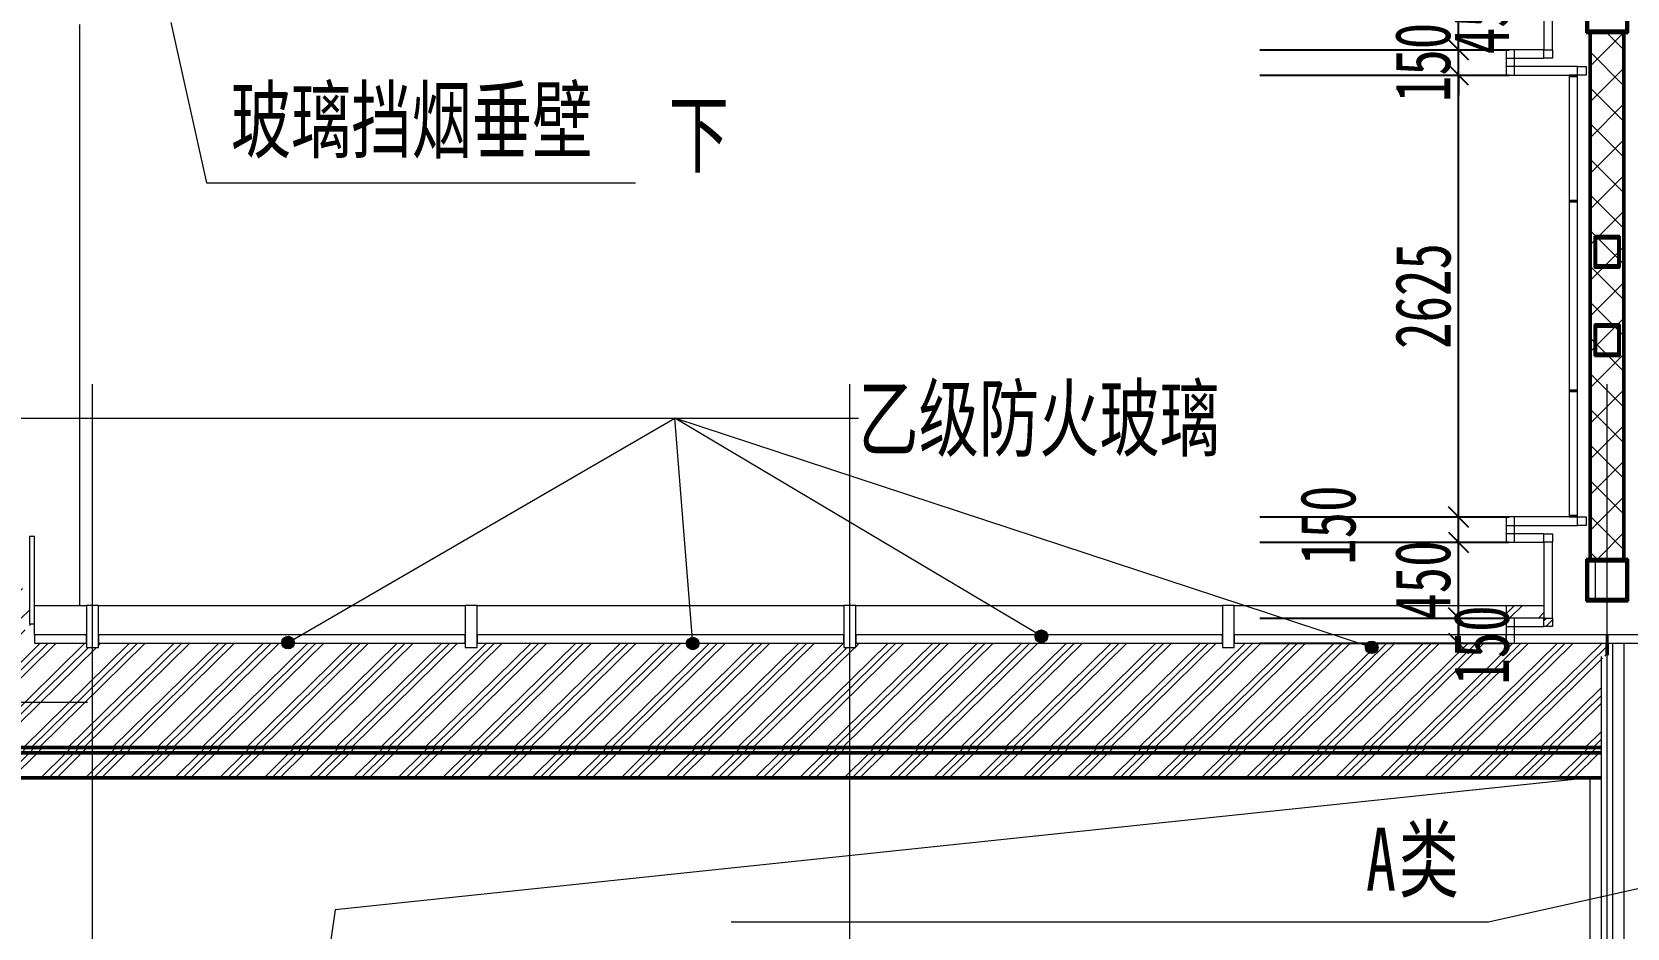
# Model space of a CAD drawing. Header units: millimetres. Extents: x 124696 to 347024, y 412631 to 564609.
# Drawn here: x 144812 to 154291, y 504910 to 510233 of the extents above; entities that cross this region are included whole.
import ezdxf

# ---------------------------------------------------------------- set-up
doc = ezdxf.new("R2010")
doc.units = ezdxf.units.MM
doc.header["$LTSCALE"] = 1500
doc.header["$MEASUREMENT"] = 0
doc.linetypes.add('二层平面图$0$轴网线_12_3_3_3 mm', pattern=[21, 12, -3, 3, -3])
doc.layers.add('0-建筑底图', color=7, linetype='Continuous')
for name, color, linetype, lineweight in [('二层平面图$0$0-1', 7, 'Continuous', 5), ('二层平面图$0$A-ANNO-IDEN-LEVL', 3, 'Continuous', 15), ('二层平面图$0$A-LINE', 7, 'Continuous', 9), ('二层平面图$0$A-ROOF', 241, 'Continuous', 9), ('二层平面图$0$A-ROOF-3', 50, 'Continuous', 50), ('二层平面图$0$A-ROOF-GRID-1', 9, 'Continuous', 9), ('二层平面图$0$A-WALL-1', 10, 'Continuous', 50), ('二层平面图$0$A-WALL-CURT-PANEL-2', 7, 'Continuous', 9), ('二层平面图$0$A-WALL-CURT-PANEL-3', 140, 'Continuous', 9), ('二层平面图$0$A-WALL-CURT-STILE-2', 7, 'Continuous', 9), ('二层平面图$0$A-WALL-CURT-STILE-3', 7, 'Continuous', 9), ('二层平面图$0$ANNO-DIMS', 3, 'Continuous', 15), ('二层平面图$0$ANNO-DOTE-1', 10, '二层平面图$0$轴网线_12_3_3_3 mm', 15), ('二层平面图$0$ANNO-TEXT', 7, 'Continuous', 15), ('二层平面图$0$ANNO-TEXT-1', 1, 'Continuous', 15), ('二层平面图$0$S-BEAM', 4, 'Continuous', 9), ('二层平面图$0$S-BEAM-1', 7, 'Continuous', 9), ('二层平面图$0$S-BEAM-2', 130, 'Continuous', 35), ('二层平面图$0$S-COLU', 7, 'Continuous', 9), ('二层平面图$0$S-COLU-2', 130, 'Continuous', 35), ('二层平面图$0$WALL-HATCH', 252, 'Continuous', 9)]:
    doc.layers.add(name, color=color, linetype=linetype, lineweight=lineweight)
doc.styles.add('二层平面图$0$黑体', font='simhei.ttf', dxfattribs={"width": 0.7, "height": 375})
doc.styles.add('二层平面图$0$黑体_5', font='simhei.ttf', dxfattribs={"width": 0.7, "height": 330})
doc.styles.add('二层平面图$0$黑体_B', font='', dxfattribs={"width": 0.7, "height": 375})
doc.styles.get('二层平面图$0$黑体_B').set_extended_font_data('SimHei', bold=True)
doc.dimstyles.new('二层平面图$0$直线_2_2mm_黑体_引线_文字在上', dxfattribs={"dimscale": 304.8, "dimtxt": 412.811453, "dimasz": 0.393701, "dimexe": 0.984252, "dimexo": 0.0625, "dimgap": 0.147638, "dimtad": 1, "dimdec": 0, "dimzin": 0, "dimdsep": 46, "dimtxsty": '二层平面图$0$黑体_5', "dimblk1": '二层平面图$0$_Oblique', "dimblk2": '二层平面图$0$_Oblique', "dimsah": 1, "dimcen": 0.09, "dimazin": 0, "dimtfac": 1, "dimtdec": 4, "dimtix": 1, "dimtmove": 0, "dimatfit": 3, "dimfxl": 3.937008, "dimfxlon": 1, "dimtvp": 1, "dimtolj": 1, "dimtzin": 0, "dimarcsym": 2})
doc.dimstyles.new('二层平面图$0$直线_2_2mm_黑体_引线_文字在上_2', dxfattribs={"dimscale": 304.8, "dimtxt": 412.811453, "dimasz": 0.393701, "dimexe": 0.984252, "dimexo": 0.0625, "dimgap": 0.147638, "dimtad": 1, "dimdec": 0, "dimzin": 0, "dimdsep": 46, "dimtxsty": '二层平面图$0$黑体_5', "dimblk1": '二层平面图$0$_Oblique', "dimblk2": '二层平面图$0$_Oblique', "dimsah": 1, "dimcen": 0.09, "dimazin": 0, "dimtfac": 1, "dimtdec": 4, "dimtix": 1, "dimtmove": 2, "dimatfit": 3, "dimfxl": 3.937008, "dimfxlon": 1, "dimtvp": 1, "dimtolj": 1, "dimtzin": 0, "dimarcsym": 2})
pattern_1 = [(45, (0, 0), (-132.58252, 132.58252), []), (45, (46.88, 0), (0, 265.16504), []), (45, (-46.88, 0), (0, 265.16504), [])]

# ---------------------------------------------------------------- blocks, each defined once
blk = doc.blocks.new('二层平面图$0$屋顶檐口1 - 屋顶檐口1-2761451-104-2F')
at = {"layer": '二层平面图$0$A-ROOF-GRID-1'}
h = blk.add_hatch(dxfattribs=at)
h.set_pattern_fill('FP_47', color=256, style=0, pattern_type=2)
h.set_pattern_definition(pattern_1)
h.paths.add_polyline_path([(-6750, 49450), (-600, 49450), (-600, 49600), (-6600, 49600), (-6600, 89850), (9000, 89850), (9000, 90000), (-6750, 90000), (-6750, 49568.3)])
h.paths.add_polyline_path([(8912.5, 49450), (8965, 49450.3), (8965, 49600), (-550, 49600), (-550, 49450), (8830.7, 49450)])
h = blk.add_hatch(dxfattribs=at)
h.set_pattern_fill('FP_47', color=256, style=0, pattern_type=2)
h.set_pattern_definition(pattern_1)
h.paths.add_polyline_path([(298.3, 49600), (8965, 49600.1), (8965, 49630), (-550, 49630), (-550, 49600)])
h.paths.add_polyline_path([(-6600, 49600), (-600, 49600), (-600, 49630), (-6570, 49630), (-6570, 89820), (9000, 89820), (9000, 89850), (-6600, 89850), (-6600, 49630)])
h = blk.add_hatch(dxfattribs=at)
h.set_pattern_fill('FP_60', color=256, style=0, pattern_type=2)
h.set_pattern_definition([(44.517, (0, 1699.22), (-132.5829, 130.36585), []), (44.517, (46.88, 1699.22), (0.00024, 260.73226), []), (44.517, (-46.88, 1699.22), (0.00024, 260.73226), [])])
h.paths.add_polyline_path([(-6570, 49630), (-600, 49630), (-600, 50330), (-625, 50330), (-625, 50400), (-375, 50400), (-375, 50575), (-5625, 50575), (-5800, 50400)])
h.paths.add_polyline_path([(2215, 49630), (8965, 49630), (8965.8, 50138), (8971.7, 50158.8), (8983.8, 50173.3), (9000, 50178.9), (9000, 50250), (6785, 50250), (6785, 50225), (6715, 50225), (6715, 50250), (4535, 50250), (4535, 50225), (4465, 50225), (4465, 50250), (2285, 50250), (2285, 50225), (2215, 50225), (2215, 50250), (35, 50250), (35, 50225), (-35, 50225), (-35, 50250), (-345, 50250), (-345, 50365), (-375, 50365), (-375, 50330), (-550, 50330), (-550, 49630), (1678.9, 49630)])
h.paths.add_polyline_path([(8625, 50350), (8675, 50350), (8675, 50400), (8625, 50400)])
h.paths.add_polyline_path([(8625, 50400), (8625, 50475), (8400, 50475), (8400, 50400), (8582, 50400)])
at = {"layer": '二层平面图$0$A-ROOF-3'}
for p, q in [((9000, 50250), (9000, 50178.9)), ((8965.3, 49630), (-550, 49630)), ((8965.3, 49600), (-550, 49600)), ((8965, 49450), (-550, 49450))]:
    blk.add_line(p, q, dxfattribs=at)
blk = doc.blocks.new('二层平面图$0$SHS-Roof-center_rvt-1-104-2F')
at = {"layer": '二层平面图$0$A-ROOF'}
blk.add_blockref('二层平面图$0$屋顶檐口1 - 屋顶檐口1-2761451-104-2F', (0, 0), dxfattribs=at)
blk = doc.blocks.new('二层平面图$0$S-柱-钢-矩形管 - _-250x250x12x12-2223905-104-2F')
at = {"layer": '二层平面图$0$S-COLU'}
h = blk.add_hatch(color=256, dxfattribs=at)
h.paths.add_polyline_path([(-125, -125), (125, -125), (125, 125), (-125, 125)])
h.paths.add_polyline_path([(113, -113), (-113, -113), (-113, 113), (113, 113)])
at = {"layer": '二层平面图$0$S-COLU-2'}
for p, q in [((125, 125), (-125, 125)), ((-125, 125), (-125, -125)), ((-113, -113), (-113, 113)), ((-113, 113), (113, 113)), ((113, 113), (113, -113)), ((125, -125), (125, 125)), ((-125, -125), (125, -125)), ((113, -113), (-113, -113))]:
    blk.add_line(p, q, dxfattribs=at)
blk = doc.blocks.new('二层平面图$0$S-柱-钢-矩形管 - _-250x250x12x12-1974467-104-2F')
at = {"layer": '二层平面图$0$S-COLU'}
h = blk.add_hatch(color=256, dxfattribs=at)
h.paths.add_polyline_path([(125, -125), (125, 125), (-125, 125), (-125, -125)])
h.paths.add_polyline_path([(-113, -113), (-113, 113), (113, 113), (113, -113)])
at = {"layer": '二层平面图$0$S-COLU-2'}
for p, q in [((125, 125), (-125, 125)), ((-125, 125), (-125, -125)), ((-113, -113), (-113, 113)), ((-113, 113), (113, 113)), ((113, 113), (113, -113)), ((125, -125), (125, 125)), ((-125, -125), (125, -125)), ((113, -113), (-113, -113))]:
    blk.add_line(p, q, dxfattribs=at)
blk = doc.blocks.new('二层平面图$0$S-梁-钢-工字形 - H-300x200x10x15-2206482-104-2F')
at = {"layer": '二层平面图$0$S-BEAM-1'}
for p, q in [((-2437.5, 100), (2437.5, 100)), ((2488.5, 100), (2637.5, 100)), ((2437.5, -100), (-1637.5, -100)), ((2687.5, -100), (2488.5, -100)), ((2812.5, -100), (2699.5, -100))]:
    blk.add_line(p, q, dxfattribs=at)
blk = doc.blocks.new('二层平面图$0$S-梁-钢-圆形 - D-70-V89-104-2F')
at = {"layer": '二层平面图$0$S-BEAM-1'}
blk.add_hatch(color=256, dxfattribs=at).paths.add_polyline_path([(8996.3, 48194.3), (9003.7, 48194.3), (9010.8, 48196.7), (9017.5, 48201.5), (9023.4, 48208.4), (9028.3, 48217.1), (9034.2, 48238.4), (9034.2, 48261.6), (9028.3, 48282.9), (9023.4, 48291.6), (9017.5, 48298.5), (9010.8, 48303.3), (9003.7, 48305.7), (8996.3, 48305.7), (8989.2, 48303.3), (8982.5, 48298.5), (8976.6, 48291.6), (8971.7, 48282.9), (8965.8, 48261.6), (8965.8, 48238.4), (8971.7, 48217.1), (8976.6, 48208.4), (8982.5, 48201.5), (8989.2, 48196.7)])
for p, q in [((9035, 48250), (9035, 50250)), ((8965, 50171.9), (8965, 48250))]:
    blk.add_line(p, q, dxfattribs=at)
at = {"layer": '二层平面图$0$S-BEAM-2', "flags": 128}
for points in [[(9035, 48250), (9034.2, 48261.6), (9032, 48272.8), (9028.3, 48282.9), (9023.4, 48291.6), (9017.5, 48298.5), (9010.8, 48303.3), (9003.7, 48305.7), (8996.3, 48305.7), (8989.2, 48303.3), (8982.5, 48298.5), (8976.6, 48291.6), (8971.7, 48282.9), (8968, 48272.8), (8965.8, 48261.6), (8965, 48250)], [(8965, 48250), (8965.8, 48238.4), (8968, 48227.2), (8971.7, 48217.1), (8976.6, 48208.4), (8982.5, 48201.5), (8989.2, 48196.7), (8996.3, 48194.3), (9003.7, 48194.3), (9010.8, 48196.7), (9017.5, 48201.5), (9023.4, 48208.4), (9028.3, 48217.1), (9032, 48227.2), (9034.2, 48238.4), (9035, 48250)]]:
    blk.add_lwpolyline(points, dxfattribs=at)
blk = doc.blocks.new('二层平面图$0$S-梁-钢-箱形1 - _-150x150x10x10-2204832-104-2F')
at = {"layer": '二层平面图$0$S-BEAM-1'}
h = blk.add_hatch(color=256, dxfattribs=at)
h.paths.add_polyline_path([(9075, 51956.25), (9075, 52143.75), (8925, 52143.75), (8925, 51956.25)])
h.paths.add_polyline_path([(8935, 51968.75), (8935, 52131.25), (9065, 52131.25), (9065, 51968.75)])
at = {"layer": '二层平面图$0$S-BEAM-2'}
for p, q in [((8925, 52143.75), (8925, 51956.25)), ((9075, 52143.75), (8925, 52143.75)), ((9075, 51956.25), (9075, 52143.75)), ((8935, 51968.75), (8935, 52131.25)), ((8935, 52131.25), (9065, 52131.25)), ((9065, 52131.25), (9065, 51968.75)), ((8925, 51956.25), (9075, 51956.25)), ((9065, 51968.75), (8935, 51968.75))]:
    blk.add_line(p, q, dxfattribs=at)
blk = doc.blocks.new('二层平面图$0$S-梁-钢-箱形1 - _-150x150x10x10-V90-104-2F')
at = {"layer": '二层平面图$0$S-BEAM-1'}
h = blk.add_hatch(color=256, dxfattribs=at)
h.paths.add_polyline_path([(8925, 52481.25), (9075, 52481.25), (9075, 52668.75), (8925, 52668.75)])
h.paths.add_polyline_path([(9065, 52493.75), (8935, 52493.75), (8935, 52656.25), (9065, 52656.25)])
at = {"layer": '二层平面图$0$S-BEAM-2'}
for p, q in [((8925, 52668.75), (8925, 52481.25)), ((9075, 52668.75), (8925, 52668.75)), ((8935, 52656.25), (9065, 52656.25)), ((8935, 52493.75), (8935, 52656.25)), ((9065, 52656.25), (9065, 52493.75)), ((9075, 52481.25), (9075, 52668.75)), ((8925, 52481.25), (9075, 52481.25)), ((9065, 52493.75), (8935, 52493.75))]:
    blk.add_line(p, q, dxfattribs=at)
blk = doc.blocks.new('二层平面图$0$SHS-Structure-Center_rvt-1-104-2F')
at = {"layer": '二层平面图$0$S-BEAM'}
for name in ['二层平面图$0$S-梁-钢-箱形1 - _-150x150x10x10-V90-104-2F', '二层平面图$0$S-梁-钢-箱形1 - _-150x150x10x10-2204832-104-2F', '二层平面图$0$S-梁-钢-圆形 - D-70-V89-104-2F']:
    blk.add_blockref(name, (0, 0), dxfattribs=at)
at = {"layer": '二层平面图$0$S-BEAM', "rotation": 270}
blk.add_blockref('二层平面图$0$S-梁-钢-工字形 - H-300x200x10x15-2206482-104-2F', (9000, 47812.5), dxfattribs=at)
at = {"layer": '二层平面图$0$S-COLU'}
for name, p in [('二层平面图$0$S-柱-钢-矩形管 - _-250x250x12x12-2223905-104-2F', (9000, 54000)), ('二层平面图$0$S-柱-钢-矩形管 - _-250x250x12x12-1974467-104-2F', (9000, 50625))]:
    blk.add_blockref(name, p, dxfattribs=at)
blk = doc.blocks.new('二层平面图$0$系统嵌板 - 白色蜂窝铝板-12708428-104-2F')
at = {"layer": '二层平面图$0$A-WALL-CURT-PANEL-3'}
for p, q in [((212.5, 50), (-212.5, 50)), ((-212.5, 50), (-212.5, 0)), ((-212.5, 0), (212.5, 0)), ((212.5, 0), (212.5, 50))]:
    blk.add_line(p, q, dxfattribs=at)
blk = doc.blocks.new('二层平面图$0$系统嵌板 - 浅灰色蜂窝铝板-11890449-104-2F')
at = {"layer": '二层平面图$0$A-WALL-CURT-PANEL-3'}
for p, q in [((225, 50), (-225, 50)), ((-225, 50), (-225, 0)), ((-225, 0), (225, 0)), ((225, 0), (225, 50))]:
    blk.add_line(p, q, dxfattribs=at)
blk = doc.blocks.new('二层平面图$0$系统嵌板 - 白色蜂窝铝板-11873927-104-2F')
at = {"layer": '二层平面图$0$A-WALL-CURT-PANEL-3'}
for p, q in [((75, 50), (-75, 50)), ((-75, 50), (-75, 0)), ((-75, 0), (75, 0)), ((75, 0), (75, 50))]:
    blk.add_line(p, q, dxfattribs=at)
blk = doc.blocks.new('二层平面图$0$系统嵌板 - 白色蜂窝铝板-11873887-104-2F')
at = {"layer": '二层平面图$0$A-WALL-CURT-PANEL-3'}
for p, q in [((112.5, 0), (-112.5, 0)), ((-112.5, 0), (-112.5, -50)), ((112.5, -50), (112.5, 0)), ((-112.5, -50), (112.5, -50))]:
    blk.add_line(p, q, dxfattribs=at)
blk = doc.blocks.new('二层平面图$0$系统嵌板 - 浅灰色蜂窝铝板-11873621-104-2F')
at = {"layer": '二层平面图$0$A-WALL-CURT-PANEL-3'}
for p, q in [((369, 50), (-369, 50)), ((-369, 50), (-369, 0)), ((-369, 0), (369, 0)), ((369, 0), (369, 50))]:
    blk.add_line(p, q, dxfattribs=at)
blk = doc.blocks.new('二层平面图$0$矩形竖梃 - 8 x 50 mm 蜂窝铝板幕墙开缝-11873622-104-2F')
at = {"layer": '二层平面图$0$A-WALL-CURT-STILE-3'}
for p, q in [((-8, 0), (0, 0)), ((-8, -50), (-8, 0)), ((0, 0), (0, -50)), ((0, -50), (-8, -50))]:
    blk.add_line(p, q, dxfattribs=at)
blk = doc.blocks.new('二层平面图$0$矩形竖梃 - 8 x 50 mm 蜂窝铝板幕墙开缝-11873623-104-2F')
at = {"layer": '二层平面图$0$A-WALL-CURT-STILE-3'}
for p, q in [((0, 0), (-8, 0)), ((-8, 0), (-8, -50)), ((0, -50), (0, 0)), ((-8, -50), (0, -50))]:
    blk.add_line(p, q, dxfattribs=at)
blk = doc.blocks.new('二层平面图$0$系统嵌板 - 浅灰色蜂窝铝板-11873624-104-2F')
at = {"layer": '二层平面图$0$A-WALL-CURT-PANEL-3'}
for p, q in [((558.5, 50), (-558.5, 50)), ((-558.5, 50), (-558.5, 0)), ((-558.5, 0), (558.5, 0)), ((558.5, 0), (558.5, 50))]:
    blk.add_line(p, q, dxfattribs=at)
blk = doc.blocks.new('二层平面图$0$矩形竖梃 - 8 x 50 mm 蜂窝铝板幕墙开缝-11873620-104-2F')
at = {"layer": '二层平面图$0$A-WALL-CURT-STILE-3'}
for p, q in [((-4, 0), (4, 0)), ((-4, -50), (-4, 0)), ((4, 0), (4, -50)), ((4, -50), (-4, -50))]:
    blk.add_line(p, q, dxfattribs=at)
blk = doc.blocks.new('二层平面图$0$系统嵌板 - 白色蜂窝铝板-4595139-104-2F')
at = {"layer": '二层平面图$0$A-WALL-CURT-PANEL-3'}
for p, q in [((75, 50), (-75, 50)), ((-75, 50), (-75, 0)), ((-75, 0), (75, 0)), ((75, 0), (75, 50))]:
    blk.add_line(p, q, dxfattribs=at)
blk = doc.blocks.new('二层平面图$0$系统嵌板 - 白色蜂窝铝板-11582625-104-2F')
at = {"layer": '二层平面图$0$A-WALL-CURT-PANEL-3'}
for p, q in [((112.5, 0), (-112.5, 0)), ((-112.5, 0), (-112.5, -50)), ((112.5, -50), (112.5, 0)), ((-112.5, -50), (112.5, -50))]:
    blk.add_line(p, q, dxfattribs=at)
blk = doc.blocks.new('二层平面图$0$系统嵌板 - 白色蜂窝铝板-11582629-104-2F')
at = {"layer": '二层平面图$0$A-WALL-CURT-PANEL-3'}
for p, q in [((112.5, 50), (-112.5, 50)), ((-112.5, 50), (-112.5, 0)), ((-112.5, 0), (112.5, 0)), ((112.5, 0), (112.5, 50))]:
    blk.add_line(p, q, dxfattribs=at)
blk = doc.blocks.new('二层平面图$0$系统嵌板 - 浅灰色蜂窝铝板-4608231-104-2F')
at = {"layer": '二层平面图$0$A-WALL-CURT-PANEL-3'}
for p, q in [((225, 50), (-225, 50)), ((-225, 50), (-225, 0)), ((-225, 0), (225, 0)), ((225, 0), (225, 50))]:
    blk.add_line(p, q, dxfattribs=at)
blk = doc.blocks.new('二层平面图$0$系统嵌板 - 白色蜂窝铝板-12712880-104-2F')
at = {"layer": '二层平面图$0$A-WALL-CURT-PANEL-3'}
for p, q in [((212.5, 0), (-212.5, 0)), ((-212.5, 0), (-212.5, -50)), ((212.5, -50), (212.5, 0)), ((-212.5, -50), (212.5, -50))]:
    blk.add_line(p, q, dxfattribs=at)
blk = doc.blocks.new('二层平面图$0$系统嵌板 - 深灰色蜂窝铝板_中凹槽_-11874423-104-2F')
at = {"layer": '二层平面图$0$A-WALL-CURT-PANEL-3'}
for p, q in [((260, -225), (-260, -225)), ((-260, -225), (-260, -255)), ((-260, -255), (260, -255)), ((260, -255), (260, -225))]:
    blk.add_line(p, q, dxfattribs=at)
blk = doc.blocks.new('二层平面图$0$系统嵌板 - 白色蜂窝铝板-6118867-104-2F')
at = {"layer": '二层平面图$0$A-WALL-CURT-PANEL-3'}
for p, q in [((558.5, 50), (-558.5, 50)), ((-558.5, 50), (-558.5, 0)), ((-558.5, 0), (558.5, 0)), ((558.5, 0), (558.5, 50))]:
    blk.add_line(p, q, dxfattribs=at)
blk = doc.blocks.new('二层平面图$0$矩形竖梃 - 8 x 50 mm 蜂窝铝板幕墙开缝-10597140-104-2F')
at = {"layer": '二层平面图$0$A-WALL-CURT-STILE-3'}
for p, q in [((-4, 0), (4, 0)), ((-4, -50), (-4, 0)), ((4, 0), (4, -50)), ((4, -50), (-4, -50))]:
    blk.add_line(p, q, dxfattribs=at)
blk = doc.blocks.new('二层平面图$0$系统嵌板 - 白色蜂窝铝板-6241345-104-2F')
at = {"layer": '二层平面图$0$A-WALL-CURT-PANEL-3'}
for p, q in [((558.5, 50), (-37.5, 50)), ((-37.5, 50), (-37.5, 0)), ((-37.5, 0), (558.5, 0)), ((558.5, 0), (558.5, 50))]:
    blk.add_line(p, q, dxfattribs=at)
blk = doc.blocks.new('二层平面图$0$系统嵌板 - 00S-玻璃-12502804-104-2F')
at = {"layer": '二层平面图$0$A-WALL-CURT-PANEL-3'}
for p, q in [((155, 50), (-155, 50)), ((-155, 50), (-155, 0)), ((-155, 0), (155, 0)), ((155, 0), (155, 50))]:
    blk.add_line(p, q, dxfattribs=at)
blk = doc.blocks.new('二层平面图$0$系统嵌板 - 00S-玻璃-12494700-104-2F')
at = {"layer": '二层平面图$0$A-WALL-CURT-PANEL-3'}
for p, q in [((1090, 50), (-1090, 50)), ((-1090, 50), (-1090, 0)), ((-1090, 0), (1090, 0)), ((1090, 0), (1090, 50))]:
    blk.add_line(p, q, dxfattribs=at)
blk = doc.blocks.new('二层平面图$0$系统嵌板 - 00S-玻璃-12502805-104-2F')
at = {"layer": '二层平面图$0$A-WALL-CURT-PANEL-3'}
for p, q in [((807.5, 50), (-807.5, 50)), ((-807.5, 50), (-807.5, 0)), ((-807.5, 0), (807.5, 0)), ((807.5, 0), (807.5, 50))]:
    blk.add_line(p, q, dxfattribs=at)
blk = doc.blocks.new('二层平面图$0$矩形竖梃 - 幕墙龙骨_70_250-12494314-104-2F')
at = {"layer": '二层平面图$0$A-WALL-CURT-STILE-3'}
for p, q in [((-35, 25), (35, 25)), ((-35, -225), (-35, 25)), ((35, 25), (35, -225)), ((35, -225), (-35, -225))]:
    blk.add_line(p, q, dxfattribs=at)
blk = doc.blocks.new('二层平面图$0$矩形竖梃 - 幕墙龙骨_20_225_隐框-12143376-104-2F')
at = {"layer": '二层平面图$0$A-WALL-CURT-STILE-2'}
blk.add_line((42785, 4250), (44965, 4250), dxfattribs=at)
blk = doc.blocks.new('二层平面图$0$矩形竖梃 - 幕墙龙骨_20_225_隐框-12143397-104-2F')
at = {"layer": '二层平面图$0$A-WALL-CURT-STILE-2'}
for p, q in [((6785, 50475), (8400, 50475)), ((8400, 50475), (8400, 50400))]:
    blk.add_line(p, q, dxfattribs=at)
blk = doc.blocks.new('二层平面图$0$矩形竖梃 - 幕墙龙骨_20_225_隐框-12143377-104-2F')
at = {"layer": '二层平面图$0$A-WALL-CURT-STILE-2'}
for p, q in [((-75, 50475), (-35, 50475)), ((-345, 50300), (-345, 50365))]:
    blk.add_line(p, q, dxfattribs=at)
blk = doc.blocks.new('二层平面图$0$00_引注_规范_ - 00_引注_规范_-5758180-104-2F')
at = {"layer": '二层平面图$0$ANNO-TEXT'}
for p, q in [((0, 0), (12, 0)), ((12, 0), (17, 0))]:
    blk.add_line(p, q, dxfattribs=at)
blk = doc.blocks.new('二层平面图$0$_Oblique')
at = {"color": 0, "linetype": 'ByBlock', "lineweight": -2}
blk.add_line((-0.5, -0.5), (0.5, 0.5), dxfattribs=at)
blk = doc.blocks.new('*D2465')
at = {"layer": '二层平面图$0$ANNO-DIMS', "color": 0, "lineweight": -2, "transparency": 16777216}
for p, q in [((6936.6, 50400), (8417.5, 50400)), ((8117.5, 50250), (8117.5, 50400)), ((6936.6, 50250), (8417.5, 50250))]:
    blk.add_line(p, q, dxfattribs=at)
at = {"layer": '二层平面图$0$ANNO-DIMS', "color": 0, "lineweight": -2, "transparency": 16777216, "xscale": 120, "yscale": 120, "zscale": 120}
for p, rotation in [((8117.5, 50400), 90), ((8117.5, 50250), 270)]:
    blk.add_blockref('二层平面图$0$_Oblique', p, dxfattribs=dict(at, rotation=rotation))
at = {"layer": '二层平面图$0$ANNO-DIMS', "color": 0, "transparency": 16777216, "insert": (8086.8, 50003.7), "char_height": 330, "width": 604.817, "attachment_point": 1, "rotation": 90, "line_spacing_factor": 0.872751, "style": '二层平面图$0$黑体_5'}
blk.add_mtext('\\A1;150', dxfattribs=at)
blk = doc.blocks.new('*D2466')
at = {"layer": '二层平面图$0$ANNO-DIMS', "color": 0, "lineweight": -2, "transparency": 16777216}
for p, q in [((8117.5, 50850), (8117.5, 50970)), ((6936.6, 50850), (8417.5, 50850)), ((8117.5, 50400), (8117.5, 50850)), ((6936.6, 50400), (8417.5, 50400)), ((8117.5, 50400), (8117.5, 50280))]:
    blk.add_line(p, q, dxfattribs=at)
at = {"layer": '二层平面图$0$ANNO-DIMS', "color": 0, "lineweight": -2, "transparency": 16777216, "xscale": 120, "yscale": 120, "zscale": 120}
for p, rotation in [((8117.5, 50850), 270), ((8117.5, 50400), 90)]:
    blk.add_blockref('二层平面图$0$_Oblique', p, dxfattribs=dict(at, rotation=rotation))
at = {"layer": '二层平面图$0$ANNO-DIMS', "color": 0, "transparency": 16777216, "insert": (7905.7, 50625), "char_height": 330, "width": 604.817, "attachment_point": 5, "rotation": 90, "style": '二层平面图$0$黑体_5'}
blk.add_mtext('\\A1;450', dxfattribs=at)
blk = doc.blocks.new('*D2467')
at = {"layer": '二层平面图$0$ANNO-DIMS', "color": 0, "lineweight": -2, "transparency": 16777216}
for p, q in [((6936.6, 51000), (8417.5, 51000)), ((8117.5, 50850), (8117.5, 51000)), ((6936.6, 50850), (8417.5, 50850))]:
    blk.add_line(p, q, dxfattribs=at)
at = {"layer": '二层平面图$0$ANNO-DIMS', "color": 0, "lineweight": -2, "transparency": 16777216, "xscale": 120, "yscale": 120, "zscale": 120}
for p, rotation in [((8117.5, 51000), 90), ((8117.5, 50850), 270)]:
    blk.add_blockref('二层平面图$0$_Oblique', p, dxfattribs=dict(at, rotation=rotation))
at = {"layer": '二层平面图$0$ANNO-DIMS', "color": 0, "transparency": 16777216, "insert": (7175, 50715.8), "char_height": 330, "width": 604.817, "attachment_point": 1, "rotation": 90, "line_spacing_factor": 0.872751, "style": '二层平面图$0$黑体_5'}
blk.add_mtext('\\A1;150', dxfattribs=at)
blk = doc.blocks.new('*D2468')
at = {"layer": '二层平面图$0$ANNO-DIMS', "color": 0, "lineweight": -2, "transparency": 16777216}
for p, q in [((6936.6, 53625), (8417.5, 53625)), ((8117.5, 51000), (8117.5, 53625)), ((6936.6, 51000), (8417.5, 51000))]:
    blk.add_line(p, q, dxfattribs=at)
at = {"layer": '二层平面图$0$ANNO-DIMS', "color": 0, "lineweight": -2, "transparency": 16777216, "xscale": 120, "yscale": 120, "zscale": 120}
for p, rotation in [((8117.5, 53625), 90), ((8117.5, 51000), 270)]:
    blk.add_blockref('二层平面图$0$_Oblique', p, dxfattribs=dict(at, rotation=rotation))
at = {"layer": '二层平面图$0$ANNO-DIMS', "color": 0, "transparency": 16777216, "insert": (7907.5, 52312.5), "char_height": 330, "width": 806.422, "attachment_point": 5, "rotation": 90, "style": '二层平面图$0$黑体_5'}
blk.add_mtext('\\A1;2625', dxfattribs=at)
blk = doc.blocks.new('*D2469')
at = {"layer": '二层平面图$0$ANNO-DIMS', "color": 0, "lineweight": -2, "transparency": 16777216}
for p, q in [((8117.5, 53775), (8117.5, 53895)), ((6936.6, 53775), (8417.5, 53775)), ((8117.5, 53625), (8117.5, 53775)), ((6936.6, 53625), (8417.5, 53625)), ((8117.5, 53625), (8117.5, 53505))]:
    blk.add_line(p, q, dxfattribs=at)
at = {"layer": '二层平面图$0$ANNO-DIMS', "color": 0, "lineweight": -2, "transparency": 16777216, "xscale": 120, "yscale": 120, "zscale": 120}
for p, rotation in [((8117.5, 53775), 270), ((8117.5, 53625), 90)]:
    blk.add_blockref('二层平面图$0$_Oblique', p, dxfattribs=dict(at, rotation=rotation))
at = {"layer": '二层平面图$0$ANNO-DIMS', "color": 0, "transparency": 16777216, "insert": (7905.7, 53700), "char_height": 330, "width": 604.817, "attachment_point": 5, "rotation": 90, "style": '二层平面图$0$黑体_5'}
blk.add_mtext('\\A1;150', dxfattribs=at)
blk = doc.blocks.new('*D2470')
at = {"layer": '二层平面图$0$ANNO-DIMS', "color": 0, "lineweight": -2, "transparency": 16777216}
for p, q in [((6936.6, 54225), (8417.5, 54225)), ((8117.5, 53775), (8117.5, 54225)), ((6936.6, 53775), (8417.5, 53775))]:
    blk.add_line(p, q, dxfattribs=at)
at = {"layer": '二层平面图$0$ANNO-DIMS', "color": 0, "lineweight": -2, "transparency": 16777216, "xscale": 120, "yscale": 120, "zscale": 120}
for p, rotation in [((8117.5, 54225), 90), ((8117.5, 53775), 270)]:
    blk.add_blockref('二层平面图$0$_Oblique', p, dxfattribs=dict(at, rotation=rotation))
at = {"layer": '二层平面图$0$ANNO-DIMS', "color": 0, "transparency": 16777216, "insert": (8086.8, 53748), "char_height": 330, "width": 604.817, "attachment_point": 1, "rotation": 90, "line_spacing_factor": 0.872751, "style": '二层平面图$0$黑体_5'}
blk.add_mtext('\\A1;450', dxfattribs=at)
blk = doc.blocks.new('二层平面图$0$00_引注_规范_ - 00_引注_规范_-12264938-104-2F')
at = {"layer": '二层平面图$0$ANNO-TEXT'}
for p, q in [((0, 0), (25, 0)), ((25, 0), (30, 0))]:
    blk.add_line(p, q, dxfattribs=at)
blk = doc.blocks.new('二层平面图$0$高程点 - 高程点符号-322107-104-2F')
at = {"layer": '二层平面图$0$A-ANNO-IDEN-LEVL'}
for p, q in [((-3, 3), (-13, 3)), ((-3, 3), (3, 3)), ((0, 0), (-3, 3)), ((0, 0), (3, 3)), ((-2.999, 0), (2.991, 0))]:
    blk.add_line(p, q, dxfattribs=at)
blk = doc.blocks.new('二层平面图')
at = {"layer": '二层平面图$0$ANNO-TEXT-1'}
h = blk.add_hatch(color=8, dxfattribs=at)
edge = h.paths.add_edge_path()
edge.add_arc((1162, 50254.1), 37.5, 0, 360)
h = blk.add_hatch(color=8, dxfattribs=at)
edge = h.paths.add_edge_path()
edge.add_arc((3567.2, 50248.6), 37.5, 0, 360)
h = blk.add_hatch(color=8, dxfattribs=at)
edge = h.paths.add_edge_path()
edge.add_arc((5638.9, 50291.7), 37.5, 0, 360)
h = blk.add_hatch(color=8, dxfattribs=at)
edge = h.paths.add_edge_path()
edge.add_arc((7601.6, 50225.7), 37.5, 0, 360)
at = {"layer": '二层平面图$0$WALL-HATCH'}
h = blk.add_hatch(dxfattribs=at)
h.set_pattern_fill('FP_1', color=8, style=0, pattern_type=2)
h.set_pattern_definition([(45, (0, 0), (-106.066, 106.066), []), (135, (0, 0), (-106.066, -106.066), [])])
h.paths.add_polyline_path([(9100, 50750), (9100, 53875), (8900, 53875), (8900, 50750)])
at = {"layer": '二层平面图$0$A-LINE', "color": 8}
for p, q in [((-75, 50475), (-75, 53925)), ((8675, 53775), (8675, 53725)), ((8675, 53725), (8625, 53725)), ((8825, 53675), (8875, 53675)), ((8875, 53675), (8875, 53625)), ((8875, 53625), (8825, 53625)), ((8825, 51000), (8875, 51000)), ((8875, 51000), (8875, 50950)), ((8875, 50950), (8825, 50950)), ((8625, 50900), (8675, 50900)), ((8675, 50900), (8675, 50850)), ((8932, 50512), (8932, 50738)), ((-345, 50475), (-75, 50475)), ((8400, 50475), (8625, 50475)), ((8675, 50350), (8625, 50350)), ((8675, 50400), (8675, 50350)), ((0, 47250), (0, 49450)), ((8900, 49450), (1441.1, 48666)), ((1441.1, 48666), (-325, 36225))]:
    blk.add_line(p, q, dxfattribs=at)
at = {"layer": '二层平面图$0$A-WALL-1', "color": 8}
for p, q in [((8900, 53875), (8900, 50750)), ((9100, 50750), (9100, 53875))]:
    blk.add_line(p, q, dxfattribs=at)
at = {"layer": '二层平面图$0$ANNO-DOTE-1', "color": 8}
for p, q in [((0, -6710.3), (0, 106757.2)), ((4500, -6710.3), (4500, 106757.2)), ((9000, -6710.3), (9000, 106757.2))]:
    blk.add_line(p, q, dxfattribs=at)
at = {"layer": '二层平面图$0$ANNO-TEXT', "color": 8}
for p, q in [((465.7, 53937.8), (677, 52983.7)), ((13712.5, 49805.5), (8296.1, 48593.1))]:
    blk.add_line(p, q, dxfattribs=at)
at = {"layer": '二层平面图$0$ANNO-TEXT-1', "color": 8}
for p, q in [((-547.8, 51586.3), (4550.9, 51586.3)), ((1162, 50254.1), (3460.5, 51586.3)), ((3460.5, 51586.3), (4550.9, 51586.3)), ((7601.6, 50225.7), (3460.5, 51586.3)), ((3460.5, 51586.3), (4550.9, 51586.3)), ((5638.9, 50291.7), (3460.5, 51586.3)), ((3460.5, 51586.3), (4550.9, 51586.3)), ((3567.2, 50248.6), (3460.5, 51586.3)), ((3460.5, 51586.3), (4550.9, 51586.3))]:
    blk.add_line(p, q, dxfattribs=at)
for centre in [(1162, 50254.1), (3567.2, 50248.6), (5638.9, 50291.7), (7601.6, 50225.7)]:
    blk.add_circle(centre, 37.5, dxfattribs=at)
at = {"layer": '二层平面图$0$0-1', "color": 8}
for name in ['二层平面图$0$SHS-Roof-center_rvt-1-104-2F', '二层平面图$0$SHS-Structure-Center_rvt-1-104-2F']:
    blk.add_blockref(name, (0, 0), dxfattribs=at)
at = {"layer": '二层平面图$0$A-ANNO-IDEN-LEVL', "color": 8, "extrusion": (0, 0, -1), "xscale": 149.9999999999999, "yscale": 149.9999999999999, "zscale": 149.9999999999999}
blk.add_blockref('二层平面图$0$高程点 - 高程点符号-322107-104-2F', (1979, 49450), dxfattribs=at)
at = {"layer": '二层平面图$0$A-WALL-CURT-PANEL-2', "color": 8}
for name, p, rotation in [('二层平面图$0$系统嵌板 - 浅灰色蜂窝铝板-11890449-104-2F', (8625, 54000), 270), ('二层平面图$0$系统嵌板 - 白色蜂窝铝板-11873927-104-2F', (8400, 53700), 269.9999999999999), ('二层平面图$0$系统嵌板 - 浅灰色蜂窝铝板-11873621-104-2F', (8775, 53248), 269.9999999999999), ('二层平面图$0$系统嵌板 - 浅灰色蜂窝铝板-11873624-104-2F', (8775, 52312.5), 269.9999999999999), ('二层平面图$0$系统嵌板 - 浅灰色蜂窝铝板-11873621-104-2F', (8775, 51377), 269.9999999999999), ('二层平面图$0$系统嵌板 - 白色蜂窝铝板-4595139-104-2F', (8400, 50925), 269.9999999999999), ('二层平面图$0$系统嵌板 - 深灰色蜂窝铝板_中凹槽_-11874423-104-2F', (-600, 50625), 89.99999999999991), ('二层平面图$0$系统嵌板 - 浅灰色蜂窝铝板-4608231-104-2F', (8625, 50625), 270), ('二层平面图$0$系统嵌板 - 白色蜂窝铝板-4595139-104-2F', (8400, 50325), 269.9999999999999)]:
    blk.add_blockref(name, p, dxfattribs=dict(at, rotation=rotation))
for name, p in [('二层平面图$0$系统嵌板 - 白色蜂窝铝板-11873887-104-2F', (8512.5, 53775)), ('二层平面图$0$系统嵌板 - 白色蜂窝铝板-12708428-104-2F', (8612.5, 53625)), ('二层平面图$0$系统嵌板 - 白色蜂窝铝板-12712880-104-2F', (8612.5, 51000)), ('二层平面图$0$系统嵌板 - 白色蜂窝铝板-11582629-104-2F', (8512.5, 50850)), ('二层平面图$0$系统嵌板 - 白色蜂窝铝板-11582625-104-2F', (8512.5, 50400)), ('二层平面图$0$系统嵌板 - 00S-玻璃-12502804-104-2F', (-190, 50250)), ('二层平面图$0$系统嵌板 - 00S-玻璃-12494700-104-2F', (1125, 50250)), ('二层平面图$0$系统嵌板 - 00S-玻璃-12494700-104-2F', (3375, 50250)), ('二层平面图$0$系统嵌板 - 00S-玻璃-12494700-104-2F', (5625, 50250)), ('二层平面图$0$系统嵌板 - 00S-玻璃-12502805-104-2F', (7592.5, 50250)), ('二层平面图$0$系统嵌板 - 白色蜂窝铝板-6241345-104-2F', (8437.5, 50250)), ('二层平面图$0$系统嵌板 - 白色蜂窝铝板-6118867-104-2F', (9562.5, 50250))]:
    blk.add_blockref(name, p, dxfattribs=at)
at = {"layer": '二层平面图$0$A-WALL-CURT-STILE-2', "color": 8, "rotation": 89.99999999999991}
blk.add_blockref('二层平面图$0$矩形竖梃 - 8 x 50 mm 蜂窝铝板幕墙开缝-11873623-104-2F', (8775, 53625), dxfattribs=at)
at = {"layer": '二层平面图$0$A-WALL-CURT-STILE-2', "color": 8, "extrusion": (0, 0, -1)}
for name, p, rotation in [('二层平面图$0$矩形竖梃 - 8 x 50 mm 蜂窝铝板幕墙开缝-11873620-104-2F', (-8775, 52875), 270.0000000000001), ('二层平面图$0$矩形竖梃 - 8 x 50 mm 蜂窝铝板幕墙开缝-11873620-104-2F', (-8775, 51750), 270.0000000000001), ('二层平面图$0$矩形竖梃 - 8 x 50 mm 蜂窝铝板幕墙开缝-11873622-104-2F', (-8775, 51000), 270.0000000000001), ('二层平面图$0$矩形竖梃 - 幕墙龙骨_70_250-12494314-104-2F', (0, 50250), 180), ('二层平面图$0$矩形竖梃 - 幕墙龙骨_70_250-12494314-104-2F', (-2250, 50250), 180), ('二层平面图$0$矩形竖梃 - 幕墙龙骨_70_250-12494314-104-2F', (-4500, 50250), 180), ('二层平面图$0$矩形竖梃 - 幕墙龙骨_70_250-12494314-104-2F', (-6750, 50250), 180), ('二层平面图$0$矩形竖梃 - 8 x 50 mm 蜂窝铝板幕墙开缝-10597140-104-2F', (-9000, 50250), 180)]:
    blk.add_blockref(name, p, dxfattribs=dict(at, rotation=rotation))
at = {"layer": '二层平面图$0$A-WALL-CURT-STILE-2', "color": 8}
for name, p in [('二层平面图$0$矩形竖梃 - 幕墙龙骨_20_225_隐框-12143377-104-2F', (0, 0)), ('二层平面图$0$矩形竖梃 - 幕墙龙骨_20_225_隐框-12143376-104-2F', (-42750, 46225)), ('二层平面图$0$矩形竖梃 - 幕墙龙骨_20_225_隐框-12143376-104-2F', (-40500, 46225)), ('二层平面图$0$矩形竖梃 - 幕墙龙骨_20_225_隐框-12143376-104-2F', (-38250, 46225)), ('二层平面图$0$矩形竖梃 - 幕墙龙骨_20_225_隐框-12143397-104-2F', (0, 0))]:
    blk.add_blockref(name, p, dxfattribs=at)
at = {"layer": '二层平面图$0$ANNO-TEXT', "color": 8, "xscale": 150, "yscale": 150, "zscale": 150}
blk.add_blockref('二层平面图$0$00_引注_规范_ - 00_引注_规范_-5758180-104-2F', (677, 52983.7), dxfattribs=at)
at = {"layer": '二层平面图$0$ANNO-TEXT', "color": 8, "xscale": 150, "yscale": 150, "zscale": 150, "rotation": 180}
blk.add_blockref('二层平面图$0$00_引注_规范_ - 00_引注_规范_-12264938-104-2F', (8296.1, 48593.1), dxfattribs=at)
at = {"layer": '二层平面图$0$ANNO-TEXT', "color": 8, "char_height": 375, "attachment_point": 1}
for s, insert, width, style in [('玻璃挡烟垂壁', (822, 53545.5), 2828.353, '二层平面图$0$黑体'), ('\\f黑体|b1|i0|c134|p49|;\\W.7;下', (3423.7, 53459.6), 479.81, '二层平面图$0$黑体_B'), ('乙级防火玻璃', (4550.9, 51773.8), 2878.86, '二层平面图$0$黑体_B'), ('\\f黑体|b0|i0|c134|p49|;\\W.7;类', (7761.8, 49154.9), 471.392, '二层平面图$0$黑体'), ('\\f黑体|b0|i0|c134|p49|;\\W.7;A', (7567.3, 49154.9), 235.696, '二层平面图$0$黑体')]:
    blk.add_mtext(s, dxfattribs=dict(at, insert=insert, width=width, style=style))
at = {"layer": '二层平面图$0$ANNO-DIMS', "color": 8}
for base, p1, p2, override, picture, middle in [((8117.5, 54225), (6917.5, 53775), (6917.5, 54225), {"dimpost": '<>', "dimfxl": 450}, '*D2470', (8306.8, 54050.4)), ((8117.5, 51000), (6917.5, 50850), (6917.5, 51000), {"dimpost": '<>', "dimfxl": 150}, '*D2467', (7395, 51018.2)), ((8117.5, 50400), (6917.5, 50250), (6917.5, 50400), {"dimpost": '<>', "dimfxl": 150}, '*D2465', (8306.8, 50306.1))]:
    dim = blk.add_linear_dim(base=base, p1=p1, p2=p2, angle=90, dimstyle='二层平面图$0$直线_2_2mm_黑体_引线_文字在上_2', override=override, dxfattribs=at)
    dim.commit()
    dim.dimension.update_dxf_attribs({"geometry": picture, "text_midpoint": middle, "dimtype": 160, "text_rotation": 90})
for base, p1, p2, override, picture, middle in [((8117.5, 53775), (6917.5, 53625), (6917.5, 53775), {"dimpost": '<>', "dimfxl": 150}, '*D2469', (7905.7, 53700)), ((8117.5, 53625), (6917.5, 51000), (6917.5, 53625), {"dimpost": '<>', "dimfxl": 2625}, '*D2468', (7907.5, 52312.5)), ((8117.5, 50850), (6917.5, 50400), (6917.5, 50850), {"dimpost": '<>', "dimfxl": 450}, '*D2466', (7905.7, 50625))]:
    dim = blk.add_linear_dim(base=base, p1=p1, p2=p2, angle=90, dimstyle='二层平面图$0$直线_2_2mm_黑体_引线_文字在上', override=override, dxfattribs=at)
    dim.commit()
    dim.dimension.update_dxf_attribs({"geometry": picture, "text_midpoint": middle})

msp = doc.modelspace()

# ---------------------------------------------------------------- block references
at = {"layer": '0-建筑底图'}
msp.add_blockref('二层平面图', (145171.7, 456352), dxfattribs=at)

doc.saveas('drawing.dxf')
